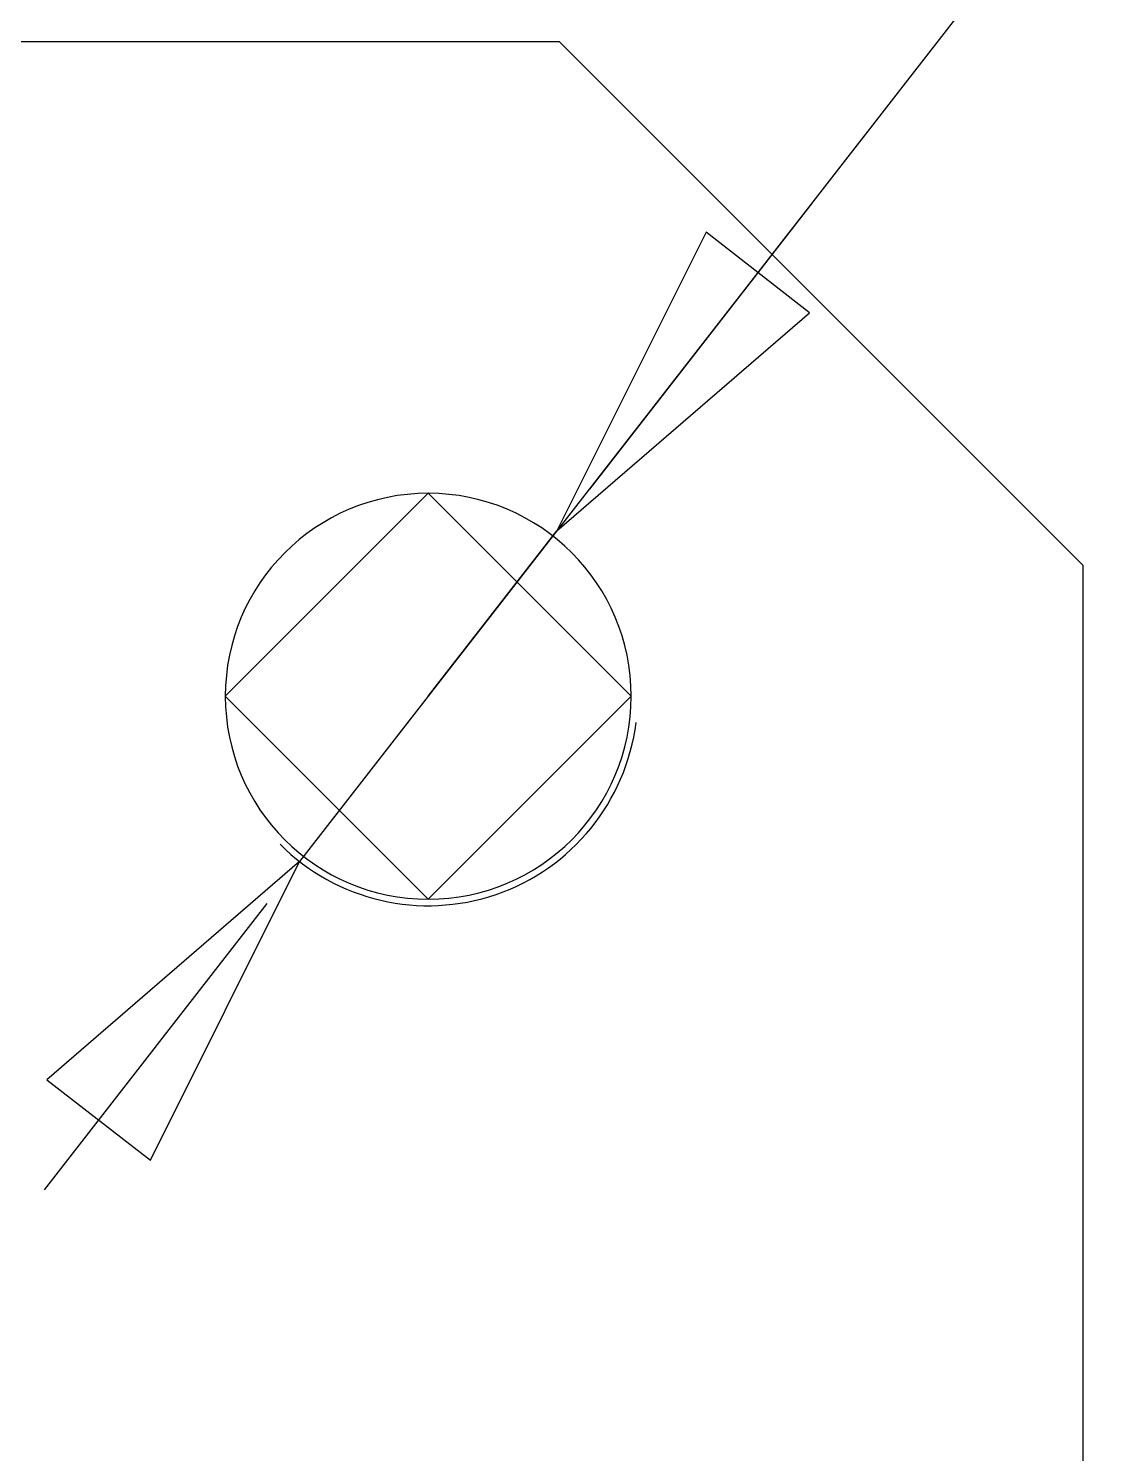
# Model space of a CAD drawing. Header units: inches. Extents: x 5 to 415, y -593 to 71.
# Drawn here: x 143.89 to 160.53, y -435.57 to -413.8 of the extents above; entities that cross this region are included whole.
import ezdxf

# ---------------------------------------------------------------- set-up
doc = ezdxf.new("R2010")
doc.units = ezdxf.units.IN
doc.header["$MEASUREMENT"] = 0

msp = doc.modelspace()

# ---------------------------------------------------------------- linework, layer by layer
at = {"color": 7, "true_color": 0xffffff}
msp.add_line((167.5, -401.5), (148.035, -426.526), dxfattribs=at)
at = {"color": 18, "true_color": 0x000000}
for p, q in [((167.5, -401.5), (155.034, -417.527)), ((78, -414), (152, -414)), ((152, -414), (160, -422)), ((155.863, -416.462), (152.462, -420.835)), ((154.245, -416.913), (151.965, -421.474)), ((155.824, -418.141), (154.245, -416.913)), ((151.965, -421.474), (155.824, -418.141)), ((150, -420.9), (146.9, -424)), ((153.1, -424), (150, -420.9)), ((150, -424), (151.965, -421.474)), ((160, -422), (160, -496)), ((146.9, -424), (150, -427.1)), ((150, -424), (148.035, -426.526)), ((150, -427.1), (153.1, -424)), ((148.035, -426.526), (144.176, -429.859)), ((145.755, -431.087), (148.035, -426.526)), ((144.137, -431.538), (147.538, -427.165)), ((144.176, -429.859), (145.755, -431.087))]:
    msp.add_line(p, q, dxfattribs=at)
for start, end in [(90, 180), (0, 90), (180, 270), (270, 0)]:
    msp.add_arc((150, -424), 3.1, start, end, dxfattribs=at)
at = {"color": 152, "true_color": 0x007ac0}
msp.add_arc((150, -424), 3.2, 224.9584, 352.8334, dxfattribs=at)

doc.saveas('drawing.dxf')
